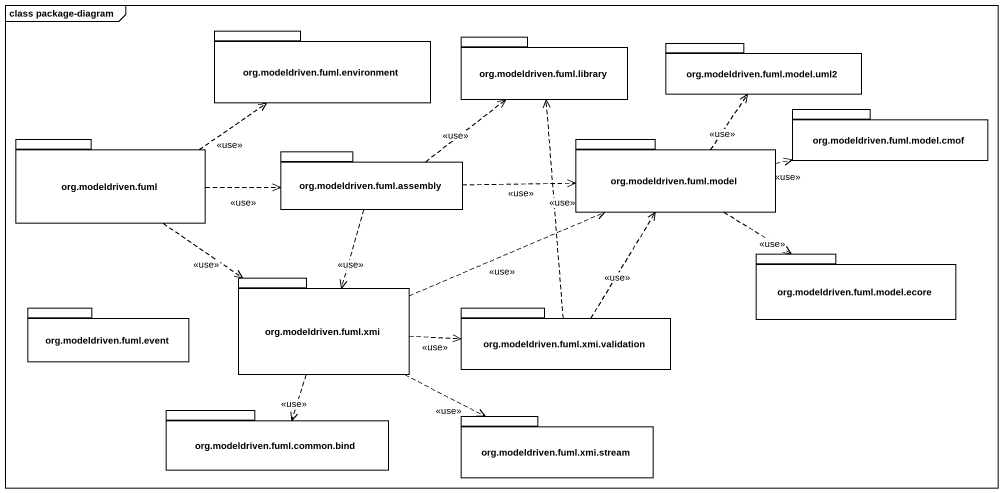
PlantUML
@startuml
mainframe class package-diagram
package "org.modeldriven.fuml.environment" as org_modeldriven_fuml {
}
package "org.modeldriven.fuml.library" as org_modeldriven_fuml_library {
}
package "org.modeldriven.fuml.model.uml2" as org_modeldriven_fuml_model {
}
package "org.modeldriven.fuml.model.cmof" as org_modeldriven_fuml_model_2 {
}
package "org.modeldriven.fuml" as org_modeldriven_fuml_2 {
}
package "org.modeldriven.fuml.model" as org_modeldriven_fuml_model_3 {
}
package "org.modeldriven.fuml.assembly" as org_modeldriven_fuml_3 {
}
package "org.modeldriven.fuml.model.ecore" as org_modeldriven_fuml_model_4 {
}
package "org.modeldriven.fuml.xmi" as org_modeldriven_fuml_xmi {
}
package "org.modeldriven.fuml.event" as org_modeldriven_fuml_event {
}
package "org.modeldriven.fuml.xmi.validation" as org_modeldriven_fuml_xmi_2 {
}
package "org.modeldriven.fuml.common.bind" as org_modeldriven_fuml_common {
}
package "org.modeldriven.fuml.xmi.stream" as org_modeldriven_fuml_xmi_3 {
}
org_modeldriven_fuml_2 .right.> org_modeldriven_fuml : <<use>>
org_modeldriven_fuml_2 .right.> org_modeldriven_fuml_3 : <<use>>
org_modeldriven_fuml_2 ..> org_modeldriven_fuml_xmi : <<use>>
org_modeldriven_fuml_model_3 .up.> org_modeldriven_fuml_model : <<use>>
org_modeldriven_fuml_model_3 .right.> org_modeldriven_fuml_model_2 : <<use>>
org_modeldriven_fuml_model_3 ..> org_modeldriven_fuml_model_4 : <<use>>
org_modeldriven_fuml_3 .up.> org_modeldriven_fuml_library : <<use>>
org_modeldriven_fuml_3 .right.> org_modeldriven_fuml_model_3 : <<use>>
org_modeldriven_fuml_3 ..> org_modeldriven_fuml_xmi : <<use>>
org_modeldriven_fuml_xmi .right.> org_modeldriven_fuml_model_3 : <<use>>
org_modeldriven_fuml_xmi .right.> org_modeldriven_fuml_xmi_2 : <<use>>
org_modeldriven_fuml_xmi ..> org_modeldriven_fuml_common : <<use>>
org_modeldriven_fuml_xmi .right.> org_modeldriven_fuml_xmi_3 : <<use>>
org_modeldriven_fuml_xmi_2 .up.> org_modeldriven_fuml_library : <<use>>
org_modeldriven_fuml_xmi_2 .up.> org_modeldriven_fuml_model_3 : <<use>>
@enduml
